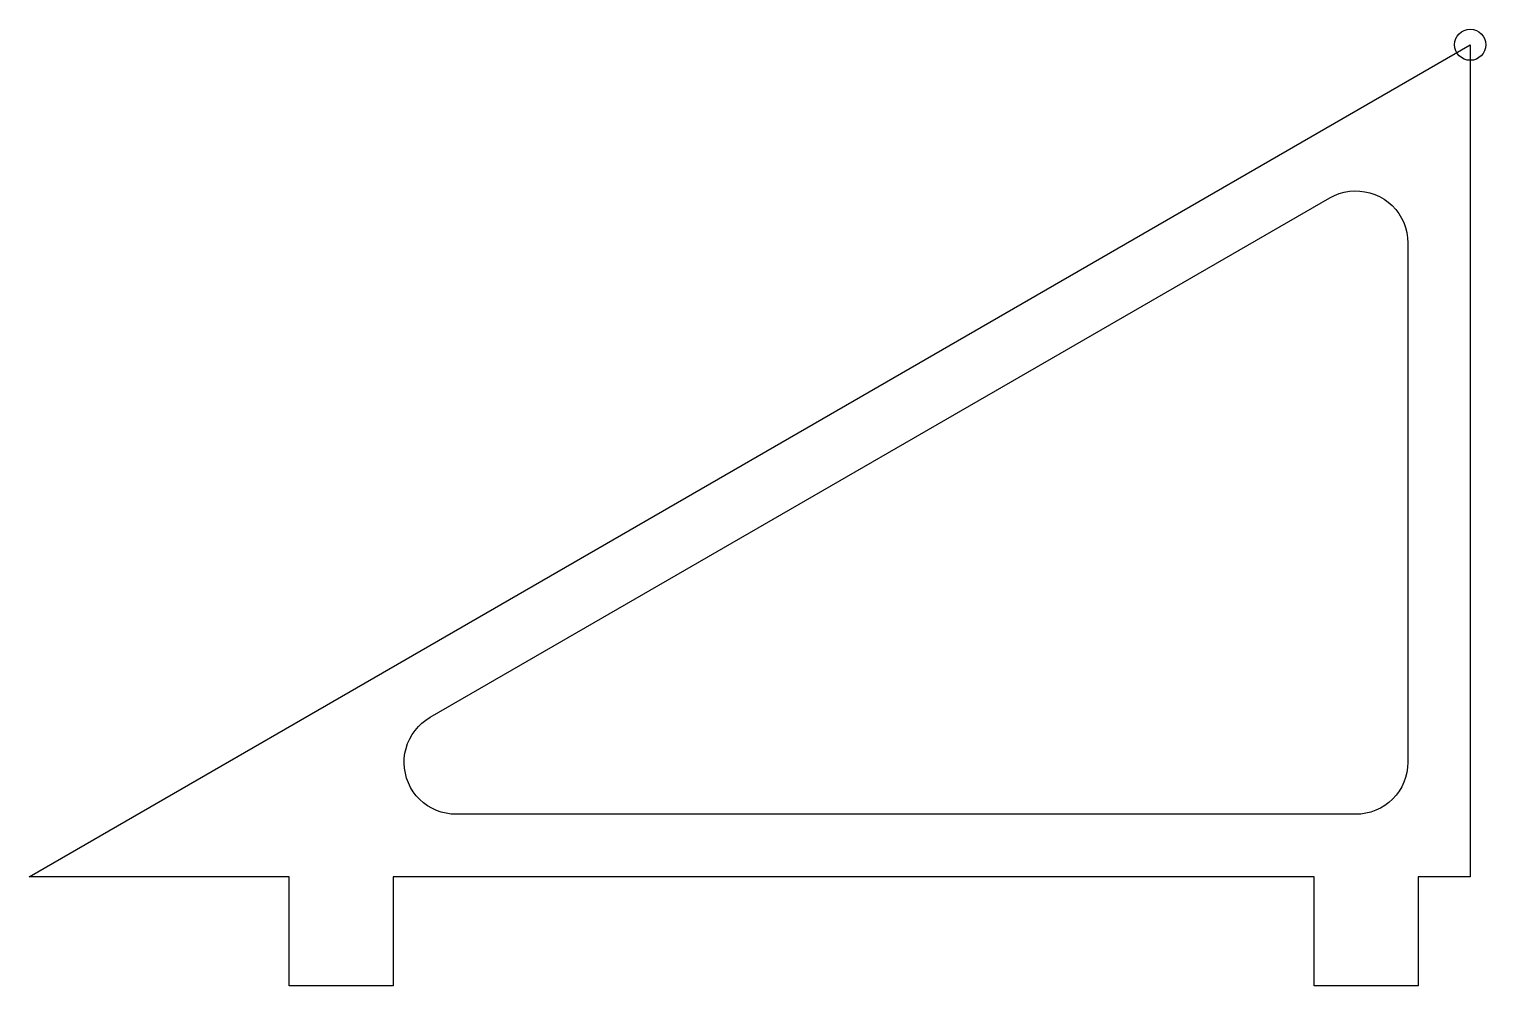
# Model space of a CAD drawing. Header units: millimetres. Extents: x -453 to -173, y -21 to 163.
import ezdxf

# ---------------------------------------------------------------- set-up
doc = ezdxf.new("R2010")
doc.units = ezdxf.units.MM
doc.layers.add('CUT', color=1, linetype='Continuous')
doc.layers.add('ENGRAVE', color=5, linetype='Continuous')

msp = doc.modelspace()

# ---------------------------------------------------------------- linework, layer by layer
at = {"layer": 'CUT'}
for points in [[(-176, -0.01), (-186, -0.01), (-186, -21), (-206, -21), (-206, -0.01), (-383.07, -0.01), (-383.07, -21), (-403.07, -21), (-403.07, -0.01), (-453.09, -0.01), (-176, 160), (-176, -0.01)], [(-370.98, 12), (-371.95, 12.05), (-372.91, 12.19), (-373.85, 12.42), (-374.76, 12.74), (-375.64, 13.15), (-376.47, 13.65), (-377.26, 14.22), (-377.98, 14.86), (-378.64, 15.57), (-379.22, 16.34), (-379.73, 17.17), (-380.16, 18.04), (-380.5, 18.95), (-380.75, 19.88), (-380.91, 20.84), (-380.98, 21.81), (-380.95, 22.77), (-380.83, 23.74), (-380.61, 24.68), (-380.31, 25.6), (-379.92, 26.49), (-379.44, 27.33), (-378.88, 28.13), (-378.25, 28.86), (-377.55, 29.53), (-376.79, 30.13), (-375.98, 30.66), (-203, 130.55), (-202.11, 131.01), (-201.19, 131.37), (-200.23, 131.64), (-199.24, 131.81), (-198.25, 131.89), (-197.25, 131.86), (-196.26, 131.74), (-195.29, 131.52), (-194.35, 131.2), (-193.44, 130.79), (-192.57, 130.29), (-191.77, 129.71), (-191.02, 129.05), (-190.34, 128.32), (-189.74, 127.52), (-189.22, 126.67), (-188.79, 125.78), (-188.44, 124.84), (-188.2, 123.87), (-188.05, 122.89), (-188, 121.89), (-188, 22), (-188.05, 21.02), (-188.19, 20.05), (-188.43, 19.1), (-188.76, 18.17), (-189.18, 17.29), (-189.69, 16.44), (-190.27, 15.66), (-190.93, 14.93), (-191.66, 14.27), (-192.44, 13.69), (-193.29, 13.18), (-194.17, 12.76), (-195.1, 12.43), (-196.05, 12.19), (-197.02, 12.05), (-198, 12), (-370.98, 12)]]:
    msp.add_lwpolyline(points, close=True, dxfattribs=at)
at = {"layer": 'ENGRAVE'}
msp.add_circle((-176, 160), 3, dxfattribs=at)

doc.saveas('drawing.dxf')
